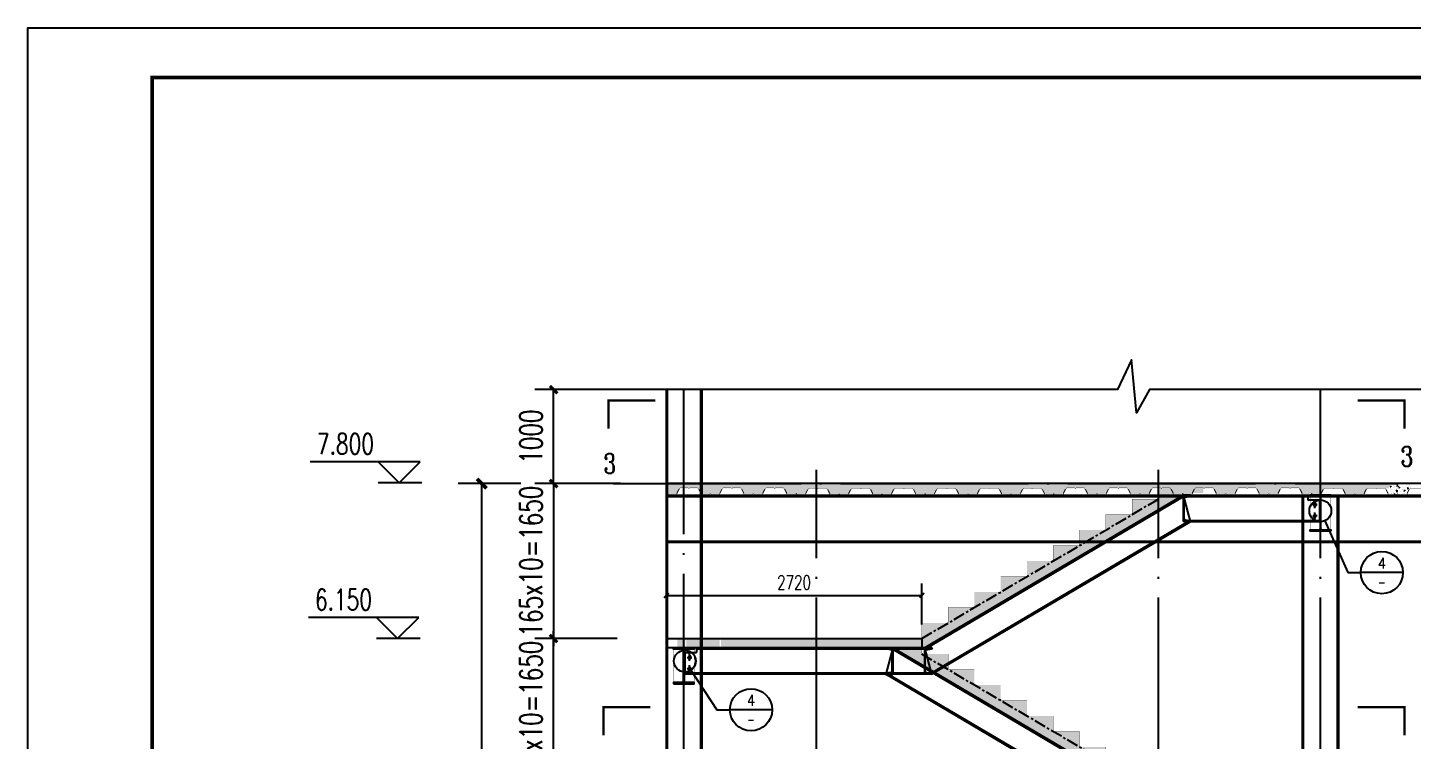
# Model space of a CAD drawing. Extents: x -89996 to 1006241, y -2176 to 440573.
# Drawn here: x 742806 to 757552, y 165007 to 172594 of the extents above; entities that cross this region are included whole.
import ezdxf
from ezdxf.enums import TextEntityAlignment as Align

# ---------------------------------------------------------------- set-up
doc = ezdxf.new("R2010")
doc.units = 0
doc.header["$LTSCALE"] = 1000
doc.header["$MEASUREMENT"] = 0
doc.linetypes.add('0$0$CENTERX2', pattern=[4, 2.5, -0.5, 0.5, -0.5])
doc.linetypes.add('DOTE', pattern=[2.42, 2, -0.2, 0.02, -0.2])
for name, color, linetype in [('AXIS', 3, 'Continuous'), ('BORDER', 7, 'Continuous'), ('DIM_SYMB', 3, 'Continuous'), ('DOTE', 1, 'DOTE'), ('GL', 150, 'Continuous'), ('GZ', 50, 'Continuous'), ('LT', 27, 'Continuous'), ('PUB_DIM', 3, 'Continuous'), ('PUB_HATCH', 8, 'Continuous'), ('PUB_TEXT', 7, 'Continuous'), ('PUB_TITLE', 4, 'Continuous'), ('PZ', 202, 'Continuous'), ('S', 2, 'Continuous'), ('STGJ_BOLT_THIN', 9, 'Continuous'), ('型钢', 6, 'Continuous')]:
    doc.layers.add(name, color=color, linetype=linetype)
doc.styles.add('_TCH_DIM', font='SIMPLEX', dxfattribs={"bigfont": 'GBCBIG'})
doc.styles.add('_TCH_DIM_T3', font='SIMPLEX', dxfattribs={"width": 0.705882, "bigfont": 'GBCBIG'})
doc.styles.add('_TCH_LABEL', font='COMPLEX', dxfattribs={"bigfont": 'GBCBIG'})
doc.styles.add('DIM_FONT', font='SIMPLEX', dxfattribs={"width": 0.7, "bigfont": 'GBCBIG'})
doc.dimstyles.new('_TCH_ARCH&&100', dxfattribs={"dimtxt": 297.5, "dimasz": 100, "dimexe": 250, "dimexo": 300, "dimgap": 126.25, "dimtad": 1, "dimdec": 0, "dimzin": 0, "dimdsep": 46, "dimtxsty": '_TCH_DIM_T3', "dimblk": 'ARCHTICK', "dimcen": 0.09, "dimclrt": 7, "dimazin": 2, "dimtfac": 1, "dimtdec": 0, "dimtix": 1, "dimtmove": 2, "dimatfit": 3, "dimfxl": 0, "dimtolj": 1, "dimtzin": 0, "dimarcsym": 0})
doc.dimstyles.new('_TCH_ARCH&&50', dxfattribs={"dimtxt": 148.75, "dimasz": 50, "dimexe": 125, "dimexo": 150, "dimgap": 63.125, "dimtad": 1, "dimdec": 0, "dimzin": 0, "dimdsep": 46, "dimtxsty": '_TCH_DIM_T3', "dimblk": 'ARCHTICK', "dimcen": 0.09, "dimclrd": 3, "dimclre": 3, "dimclrt": 7, "dimazin": 2, "dimtfac": 1, "dimtdec": 0, "dimtix": 1, "dimtmove": 2, "dimatfit": 3, "dimfxl": 0, "dimtolj": 1, "dimtzin": 0, "dimarcsym": 0})
doc.dimstyles.new('DIMN80', dxfattribs={"dimscale": 0.8, "dimtxt": 300, "dimasz": 100, "dimexe": 250, "dimexo": 300, "dimgap": 150, "dimtad": 1, "dimdec": 0, "dimzin": 0, "dimdsep": 46, "dimtxsty": 'DIM_FONT', "dimblk": 'ARCHTICK', "dimcen": 0.09, "dimazin": 2, "dimtfac": 1, "dimtdec": 0, "dimtix": 1, "dimtmove": 2, "dimatfit": 3, "dimldrblk": 'ARCHTICK', "dimfxl": 0, "dimtolj": 1, "dimtzin": 0, "dimarcsym": 0})

# ---------------------------------------------------------------- blocks, each defined once
blk = doc.blocks.new('_ArchTick')
at = {"color": 0, "linetype": 'ByBlock', "const_width": 0.4}
blk.add_lwpolyline([(-0.5, -0.5), (0.5, 0.5)], dxfattribs=at)
blk = doc.blocks.new('*D2543')
at = {"layer": 'AXIS', "color": 0, "linetype": 'ByBlock', "lineweight": -2, "transparency": 16777216}
for p, q in [((748058, 167740), (747392, 167740)), ((747642, 159940), (747642, 167740)), ((748058, 159940), (747392, 159940))]:
    blk.add_line(p, q, dxfattribs=at)
at = {"layer": 'Defpoints', "color": 0, "linetype": 'ByBlock', "transparency": 16777216}
for p in [(747642, 167740), (748358, 167740), (748358, 159940)]:
    blk.add_point(p, dxfattribs=at)
at = {"layer": 'AXIS', "color": 0, "linetype": 'ByBlock', "lineweight": -2, "transparency": 16777216, "xscale": 100, "yscale": 100, "zscale": 100}
for p, rotation in [((747642, 167740), 90), ((747642, 159940), 270)]:
    blk.add_blockref('_ArchTick', p, dxfattribs=dict(at, rotation=rotation))
at = {"layer": 'AXIS', "color": 7, "linetype": 'ByBlock', "transparency": 16777216, "insert": (747367, 163840), "char_height": 297.5, "attachment_point": 5, "rotation": 90, "style": '_TCH_DIM_T3'}
blk.add_mtext('\\A1;7800', dxfattribs=at)
blk = doc.blocks.new('A$C0E672D9D')
at = {"layer": 'S', "const_width": 37.5}
blk.add_lwpolyline([(13831, 244), (13831, 64, -0.4142136), (13786, 19), (12914, 19, -0.284079), (12873, 44), (12516, 759, 0.284079), (12475, 784), (11646, 784, 0.1499643), (11621, 776), (11551, 728), (11481, 776, 0.1499643), (11455, 784), (10626, 784, 0.284079), (10586, 759), (10228, 44, -0.284079), (10188, 19), (9416, 19, -0.3231651), (9373, 50), (9354, 107, 0.3231651), (9269, 169), (9258, 169, 0.3231651), (9173, 107), (9154, 50, -0.3231651), (9111, 19), (8339, 19, -0.284079), (8298, 44), (7941, 759, 0.284079), (7900, 784), (7071, 784, 0.1499643), (7046, 776), (6976, 728), (6906, 776, 0.1499643), (6880, 784), (6051, 784, 0.284079), (6011, 759), (5653, 44, -0.284079), (5613, 19), (4841, 19, -0.3231651), (4798, 50), (4779, 107, 0.3231651), (4694, 169), (4683, 169, 0.3231651), (4598, 107), (4579, 50, -0.3231651), (4536, 19), (3764, 19, -0.284079), (3723, 44), (3366, 759, 0.284079), (3325, 784), (2496, 784, 0.1499643), (2471, 776), (2401, 728), (2331, 776, 0.1499643), (2305, 784), (1476, 784, 0.284079), (1436, 759), (1078, 44, -0.284079), (1038, 19), (265, 19, -0.284079), (224, 44), (146, 200, 0.620038), (66, 200), (17, 101)], format="xyb", dxfattribs=at)
at = {"layer": 'S', "const_width": 67.5}
for points in [[(1323, 652), (1094, 195)], [(3479, 652), (3707, 195)], [(5898, 652), (5669, 195)], [(8054, 652), (8282, 195)], [(10473, 652), (10244, 195)], [(12629, 652), (12857, 195)]]:
    blk.add_lwpolyline(points, dxfattribs=at)
blk = doc.blocks.new('*D2546')
at = {"layer": 'AXIS', "color": 0, "linetype": 'ByBlock', "lineweight": -2, "transparency": 16777216}
for p, q in [((749084, 166090), (748207, 166090)), ((748407, 166090), (748407, 166170)), ((748407, 164440), (748407, 166090)), ((749380, 164440), (748207, 164440)), ((748407, 164440), (748407, 164360))]:
    blk.add_line(p, q, dxfattribs=at)
at = {"layer": 'Defpoints', "color": 0, "linetype": 'ByBlock', "transparency": 16777216}
for p in [(748407, 166090), (749324, 166090), (749620, 164440, -2)]:
    blk.add_point(p, dxfattribs=at)
at = {"layer": 'AXIS', "color": 0, "linetype": 'ByBlock', "lineweight": -2, "transparency": 16777216, "xscale": 80, "yscale": 80, "zscale": 80}
for p, rotation in [((748407, 166090), 270), ((748407, 164440), 90)]:
    blk.add_blockref('_ArchTick', p, dxfattribs=dict(at, rotation=rotation))
at = {"layer": 'AXIS', "color": 0, "linetype": 'ByBlock', "transparency": 16777216, "insert": (748167, 165265), "char_height": 240, "attachment_point": 5, "rotation": 90, "style": 'DIM_FONT'}
blk.add_mtext('\\A1;165x10=1650', dxfattribs=at)
blk = doc.blocks.new('*D2547')
at = {"layer": 'AXIS', "color": 0, "linetype": 'ByBlock', "lineweight": -2, "transparency": 16777216}
for p, q in [((748407, 167740), (748407, 167820)), ((749100, 167740), (748207, 167740)), ((748407, 167740), (748407, 166090)), ((749084, 166090), (748207, 166090)), ((748407, 166090), (748407, 166010))]:
    blk.add_line(p, q, dxfattribs=at)
at = {"layer": 'Defpoints', "color": 0, "linetype": 'ByBlock', "transparency": 16777216}
for p in [(749340, 167740), (748407, 166090), (749324, 166090)]:
    blk.add_point(p, dxfattribs=at)
at = {"layer": 'AXIS', "color": 0, "linetype": 'ByBlock', "lineweight": -2, "transparency": 16777216, "xscale": 80, "yscale": 80, "zscale": 80}
for p, rotation in [((748407, 167740), 270), ((748407, 166090), 90)]:
    blk.add_blockref('_ArchTick', p, dxfattribs=dict(at, rotation=rotation))
at = {"layer": 'AXIS', "color": 0, "linetype": 'ByBlock', "transparency": 16777216, "insert": (748167, 166915), "char_height": 240, "attachment_point": 5, "rotation": 90, "style": 'DIM_FONT'}
blk.add_mtext('\\A1;165x10=1650', dxfattribs=at)
blk = doc.blocks.new('A$C1A291124')
at = {"layer": '型钢'}
for p, q in [((-82, -4), (-82, 0)), ((-82, 0), (0, 0)), ((0, 0), (0, -280)), ((-21, -19), (-77, -10)), ((-10, -249), (-10, -31)), ((-82, -276), (-82, -280)), ((-82, -280), (0, -280)), ((-21, -261), (-77, -270))]:
    blk.add_line(p, q, dxfattribs=at)
for centre, radius, start, end in [((-76, -4), 6.25, 180, 261), ((-22, -31), 12.5, 0, 81), ((-76, -276), 6.25, 99, 180), ((-22, -249), 12.5, 279, 0)]:
    blk.add_arc(centre, radius, start, end, dxfattribs=at)
blk = doc.blocks.new('*D2541')
at = {"layer": 'AXIS', "color": 0, "linetype": 'ByBlock', "lineweight": -2, "transparency": 16777216}
for p, q in [((749118, 168740), (748207, 168740)), ((748407, 167740), (748407, 168740)), ((749118, 167740), (748207, 167740))]:
    blk.add_line(p, q, dxfattribs=at)
at = {"layer": 'Defpoints', "color": 0, "linetype": 'ByBlock', "transparency": 16777216}
for p in [(748407, 168740), (749358, 168740), (749358, 167740)]:
    blk.add_point(p, dxfattribs=at)
at = {"layer": 'AXIS', "color": 0, "linetype": 'ByBlock', "lineweight": -2, "transparency": 16777216, "xscale": 80, "yscale": 80, "zscale": 80}
for p, rotation in [((748407, 168740), 90), ((748407, 167740), 270)]:
    blk.add_blockref('_ArchTick', p, dxfattribs=dict(at, rotation=rotation))
at = {"layer": 'AXIS', "color": 0, "linetype": 'ByBlock', "transparency": 16777216, "insert": (748167, 168240), "char_height": 240, "attachment_point": 5, "rotation": 90, "style": 'DIM_FONT'}
blk.add_mtext('\\A1;1000', dxfattribs=at)
blk = doc.blocks.new('*D2587')
at = {"layer": 'AXIS', "color": 3, "linetype": 'ByBlock', "lineweight": -2, "transparency": 16777216}
for p, q in [((749608, 166240), (749608, 166675)), ((752328, 166240), (752328, 166675)), ((749608, 166550), (752328, 166550))]:
    blk.add_line(p, q, dxfattribs=at)
at = {"layer": 'Defpoints', "color": 0, "linetype": 'ByBlock', "transparency": 16777216}
for p in [(752328, 166550), (749608, 166090), (752328, 166090)]:
    blk.add_point(p, dxfattribs=at)
at = {"layer": 'AXIS', "color": 3, "linetype": 'ByBlock', "lineweight": -2, "transparency": 16777216, "xscale": 50, "yscale": 50, "zscale": 50, "rotation": 180}
blk.add_blockref('_ArchTick', (749608, 166550), dxfattribs=at)
at = {"layer": 'AXIS', "color": 3, "linetype": 'ByBlock', "lineweight": -2, "transparency": 16777216, "xscale": 50, "yscale": 50, "zscale": 50}
blk.add_blockref('_ArchTick', (752328, 166550), dxfattribs=at)
at = {"layer": 'AXIS', "color": 7, "linetype": 'ByBlock', "transparency": 16777216, "insert": (750968, 166687), "char_height": 148.8, "attachment_point": 5, "style": '_TCH_DIM_T3'}
blk.add_mtext('\\A1;2720', dxfattribs=at)

msp = doc.modelspace()

# ---------------------------------------------------------------- hatches: boundary and pattern name
h = msp.add_hatch()
h.set_pattern_fill('AR-CONC', color=9, scale=50)
h.set_pattern_definition([(50, (-108001.064, -151026.09), (91.0923345, -7.969543), [9.525, -104.775]), (355, (-108001.06, -151026.09), (-17.621413, 95.528321), [7.62, -83.82]), (100.451, (-107993.47, -151026.76), (73.471251, 87.558344), [8.095, -89.045]), (46.1842, (-108001.06, -151000.69), (135.53952, -21.021164), [14.2875, -157.1625]), (96.6356, (-107989.77, -151002.44), (118.702117, 123.712778), [12.1425, -133.5675]), (351.184, (-108001.06, -151000.7), (118.702303, 123.712559), [11.43, -125.73]), (21, (-107988.364, -151007.04), (75.80744, -51.132759), [9.525, -104.775]), (326, (-107988.36, -151007.04), (30.901014, 92.093983), [7.62, -83.82]), (71.4514, (-107982.05, -151011.3), (106.708245, 40.961429), [8.095, -89.045]), (37.5, (-108001.064, -151026.093), (1.5443016, 42.2775194), [0, -82.804, 0, -85.09, 0, -84.1375]), (7.5, (-108001.064, -151026.093), (33.4098313, 50.0902874), [0, -48.514, 0, -80.899, 0, -32.0675]), (327.5, (-108029.385, -151026.093), (67.7952976, -2.864372), [0, -31.75, 0, -99.06, 0, -131.445]), (317.5, (-108042.085, -151026.093), (74.0645907, 12.7132455), [0, -41.275, 0, -65.786, 0, -93.345])])
edge = h.paths.add_edge_path()
edge.add_arc((756940.06, 167620.28), 9, 354.182429, 450)
edge.add_line((756940.06, 167629.28), (756939.01, 167629.28))
edge.add_arc((756939.01, 167620.28), 9, 90, 161.63608)
edge.add_line((756930.47, 167623.12), (756928.56, 167617.37))
edge.add_arc((756924.29, 167618.78), 4.5, 269.999996, 341.63608, ccw=False)
edge.add_line((756924.29, 167614.28), (756847.07, 167614.28))
edge.add_arc((756847.07, 167618.78), 4.5, 206.565051, 270.021678, ccw=False)
edge.add_line((756843.04, 167616.77), (756807.28, 167688.3))
edge.add_arc((756803.25, 167686.28), 4.5, 26.565051, 90)
edge.add_line((756803.25, 167690.78), (756718.95, 167690.78))
edge.add_line((756718.95, 167690.78), (756710.79, 167685.25))
edge.add_line((756710.79, 167685.25), (756702.63, 167690.78))
edge.add_line((756702.63, 167690.78), (756618.32, 167690.78))
edge.add_arc((756618.32, 167686.28), 4.5, 90, 153.434949)
edge.add_line((756614.29, 167688.3), (756578.53, 167616.77))
edge.add_arc((756574.5, 167618.78), 4.5, 269.999996, 333.434949, ccw=False)
edge.add_line((756574.5, 167614.28), (756389.59, 167614.28))
edge.add_arc((756389.59, 167618.78), 4.5, 206.565051, 270.022784, ccw=False)
edge.add_line((756385.56, 167616.77), (756349.8, 167688.3))
edge.add_arc((756345.77, 167686.28), 4.5, 26.565051, 90)
edge.add_line((756345.77, 167690.78), (756261.47, 167690.78))
edge.add_line((756261.47, 167690.78), (756253.3, 167685.25))
edge.add_line((756253.3, 167685.25), (756245.14, 167690.78))
edge.add_line((756245.14, 167690.78), (756160.84, 167690.78))
edge.add_arc((756160.84, 167686.28), 4.5, 90, 153.434949)
edge.add_line((756156.81, 167688.3), (756121.05, 167616.77))
edge.add_arc((756117.02, 167618.78), 4.5, 269.999996, 333.434949, ccw=False)
edge.add_line((756117.02, 167614.28), (756039.8, 167614.28))
edge.add_arc((756038.46, 167618.58), 4.5, 169.861112, 287.335653, ccw=False)
edge.add_arc((756025.08, 167620.28), 9, 354.182429, 450)
edge.add_line((756025.08, 167629.28), (756024.03, 167629.28))
edge.add_arc((756024.03, 167620.28), 9, 90, 161.63608)
edge.add_line((756015.49, 167623.12), (756013.58, 167617.37))
edge.add_arc((756009.31, 167618.78), 4.5, 269.999996, 341.63608, ccw=False)
edge.add_line((756009.31, 167614.28), (755932.09, 167614.28))
edge.add_arc((755932.09, 167618.78), 4.5, 206.565051, 270.024835, ccw=False)
edge.add_line((755928.06, 167616.77), (755892.3, 167688.3))
edge.add_arc((755888.27, 167686.28), 4.5, 26.565051, 90)
edge.add_line((755888.27, 167690.78), (755803.97, 167690.78))
edge.add_line((755803.97, 167690.78), (755795.8, 167685.25))
edge.add_line((755795.8, 167685.25), (755787.64, 167690.78))
edge.add_line((755787.64, 167690.78), (755703.34, 167690.78))
edge.add_arc((755703.34, 167686.28), 4.5, 90, 153.434949)
edge.add_line((755699.31, 167688.3), (755663.55, 167616.77))
edge.add_arc((755659.52, 167618.78), 4.5, 269.999996, 333.434949, ccw=False)
edge.add_line((755659.52, 167614.28), (755582.3, 167614.28))
edge.add_arc((755580.96, 167618.58), 4.5, 169.860481, 287.337738, ccw=False)
edge.add_arc((755567.58, 167620.28), 9, 354.182429, 450)
edge.add_line((755567.58, 167629.28), (755566.53, 167629.28))
edge.add_arc((755566.53, 167620.28), 9, 90, 161.63608)
edge.add_line((755557.99, 167623.12), (755556.08, 167617.37))
edge.add_arc((755551.81, 167618.78), 4.5, 269.999996, 341.63608, ccw=False)
edge.add_line((755551.81, 167614.28), (755474.59, 167614.28))
edge.add_arc((755474.59, 167618.78), 4.5, 206.565051, 270.026783, ccw=False)
edge.add_line((755470.56, 167616.77), (755434.8, 167688.3))
edge.add_arc((755430.77, 167686.28), 4.5, 26.565051, 90)
edge.add_line((755430.77, 167690.78), (755346.47, 167690.78))
edge.add_line((755346.47, 167690.78), (755338.3, 167685.25))
edge.add_line((755338.3, 167685.25), (755330.14, 167690.78))
edge.add_line((755330.14, 167690.78), (755245.84, 167690.78))
edge.add_arc((755245.84, 167686.28), 4.5, 90, 153.434949)
edge.add_line((755241.81, 167688.3), (755206.05, 167616.77))
edge.add_arc((755202.02, 167618.78), 4.5, 269.999996, 333.434949, ccw=False)
edge.add_line((755202.02, 167614.28), (755017.11, 167614.28))
edge.add_arc((755017.1, 167618.78), 4.5, 206.565051, 270.028491, ccw=False)
edge.add_line((755013.08, 167616.77), (754977.32, 167688.3))
edge.add_arc((754973.29, 167686.28), 4.5, 26.565051, 90)
edge.add_line((754973.29, 167690.78), (754888.98, 167690.78))
edge.add_line((754888.98, 167690.78), (754880.82, 167685.25))
edge.add_line((754880.82, 167685.25), (754872.66, 167690.78))
edge.add_line((754872.66, 167690.78), (754788.35, 167690.78))
edge.add_arc((754788.35, 167686.28), 4.5, 90, 153.434949)
edge.add_line((754784.33, 167688.3), (754748.57, 167616.77))
edge.add_arc((754744.54, 167618.78), 4.5, 269.999996, 333.434949, ccw=False)
edge.add_line((754744.54, 167614.28), (754667.32, 167614.28))
edge.add_arc((754665.98, 167618.58), 4.5, 169.858876, 287.343048, ccw=False)
edge.add_arc((754652.6, 167620.28), 9, 354.182429, 450)
edge.add_line((754652.6, 167629.28), (754651.55, 167629.28))
edge.add_arc((754651.55, 167620.28), 9, 90, 161.63608)
edge.add_line((754643.01, 167623.12), (754641.1, 167617.37))
edge.add_arc((754636.83, 167618.78), 4.5, 269.999996, 341.63608, ccw=False)
edge.add_line((754636.83, 167614.28), (754559.61, 167614.28))
edge.add_arc((754559.6, 167618.78), 4.5, 206.565051, 270.031763, ccw=False)
edge.add_line((754555.58, 167616.77), (754519.82, 167688.3))
edge.add_arc((754515.79, 167686.28), 4.5, 26.565051, 90)
edge.add_line((754515.79, 167690.78), (754431.48, 167690.78))
edge.add_line((754431.48, 167690.78), (754423.32, 167685.25))
edge.add_line((754423.32, 167685.25), (754415.16, 167690.78))
edge.add_line((754415.16, 167690.78), (754330.85, 167690.78))
edge.add_arc((754330.85, 167686.28), 4.5, 90, 153.434949)
edge.add_line((754326.83, 167688.3), (754291.07, 167616.77))
edge.add_arc((754287.04, 167618.78), 4.5, 269.999996, 333.434949, ccw=False)
edge.add_line((754287.04, 167614.28), (754209.82, 167614.28))
edge.add_arc((754208.48, 167618.58), 4.5, 169.857832, 287.3465, ccw=False)
edge.add_arc((754195.1, 167620.28), 9, 354.182429, 450)
edge.add_line((754195.1, 167629.28), (754194.05, 167629.28))
edge.add_arc((754194.05, 167620.28), 9, 90, 161.63608)
edge.add_line((754185.51, 167623.12), (754183.6, 167617.37))
edge.add_arc((754179.33, 167618.78), 4.5, 269.999996, 341.63608, ccw=False)
edge.add_line((754179.33, 167614.28), (754102.11, 167614.28))
edge.add_arc((754102.1, 167618.78), 4.5, 206.565051, 270.03502, ccw=False)
edge.add_line((754098.08, 167616.77), (754062.32, 167688.3))
edge.add_arc((754058.29, 167686.28), 4.5, 26.565051, 90)
edge.add_line((754058.29, 167690.78), (753973.98, 167690.78))
edge.add_line((753973.98, 167690.78), (753965.82, 167685.25))
edge.add_line((753965.82, 167685.25), (753957.66, 167690.78))
edge.add_line((753957.66, 167690.78), (753873.35, 167690.78))
edge.add_arc((753873.35, 167686.28), 4.5, 90, 153.434949)
edge.add_line((753869.33, 167688.3), (753833.57, 167616.77))
edge.add_arc((753829.54, 167618.78), 4.5, 269.999996, 333.434949, ccw=False)
edge.add_line((753829.54, 167614.28), (753644.63, 167614.28))
edge.add_arc((753644.62, 167618.78), 4.5, 206.565051, 270.037998, ccw=False)
edge.add_line((753640.6, 167616.77), (753604.84, 167688.3))
edge.add_arc((753600.81, 167686.28), 4.5, 26.565051, 90)
edge.add_line((753600.81, 167690.78), (753516.5, 167690.78))
edge.add_line((753516.5, 167690.78), (753508.34, 167685.25))
edge.add_line((753508.34, 167685.25), (753500.18, 167690.78))
edge.add_line((753500.18, 167690.78), (753415.87, 167690.78))
edge.add_arc((753415.87, 167686.28), 4.5, 90, 153.434949)
edge.add_line((753411.85, 167688.3), (753376.09, 167616.77))
edge.add_arc((753372.06, 167618.78), 4.5, 269.999996, 333.434949, ccw=False)
edge.add_line((753372.06, 167614.28), (753294.84, 167614.28))
edge.add_arc((753293.5, 167618.58), 4.5, 169.854961, 287.355998, ccw=False)
edge.add_arc((753280.12, 167620.28), 9, 354.182429, 450)
edge.add_line((753280.12, 167629.28), (753279.07, 167629.28))
edge.add_arc((753279.07, 167620.28), 9, 90, 161.63608)
edge.add_line((753270.52, 167623.12), (753268.61, 167617.37))
edge.add_arc((753264.34, 167618.78), 4.5, 269.999996, 341.63608, ccw=False)
edge.add_line((753264.34, 167614.28), (753187.13, 167614.28))
edge.add_arc((753187.12, 167618.78), 4.5, 206.565051, 270.044052, ccw=False)
edge.add_line((753183.1, 167616.77), (753147.34, 167688.3))
edge.add_arc((753143.31, 167686.28), 4.5, 26.565051, 90)
edge.add_line((753143.31, 167690.78), (753059, 167690.78))
edge.add_line((753059, 167690.78), (753050.84, 167685.25))
edge.add_line((753050.84, 167685.25), (753042.68, 167690.78))
edge.add_line((753042.68, 167690.78), (752958.37, 167690.78))
edge.add_arc((752958.37, 167686.28), 4.5, 90, 153.434949)
edge.add_line((752954.35, 167688.3), (752918.59, 167616.77))
edge.add_arc((752914.56, 167618.78), 4.5, 269.999996, 333.434949, ccw=False)
edge.add_line((752914.56, 167614.28), (752837.34, 167614.28))
edge.add_arc((752836, 167618.58), 4.5, 169.852908, 287.362785, ccw=False)
edge.add_arc((752822.62, 167620.28), 9, 354.182429, 450)
edge.add_line((752822.62, 167629.28), (752821.57, 167629.28))
edge.add_arc((752821.57, 167620.28), 9, 90, 161.63608)
edge.add_line((752813.02, 167623.12), (752811.11, 167617.37))
edge.add_arc((752806.84, 167618.78), 4.5, 269.999996, 341.63608, ccw=False)
edge.add_line((752806.84, 167614.28), (752729.63, 167614.28))
edge.add_arc((752729.62, 167618.78), 4.5, 206.565051, 270.050574, ccw=False)
edge.add_line((752725.6, 167616.77), (752689.84, 167688.3))
edge.add_arc((752685.81, 167686.28), 4.5, 26.565051, 90)
edge.add_line((752685.81, 167690.78), (752601.5, 167690.78))
edge.add_line((752601.5, 167690.78), (752593.34, 167685.25))
edge.add_line((752593.34, 167685.25), (752585.18, 167690.78))
edge.add_line((752585.18, 167690.78), (752500.87, 167690.78))
edge.add_arc((752500.87, 167686.28), 4.5, 90, 153.434949)
edge.add_line((752496.85, 167688.3), (752461.09, 167616.77))
edge.add_arc((752457.06, 167618.78), 4.5, 269.999996, 333.434949, ccw=False)
edge.add_line((752457.06, 167614.28), (752353.13, 167614.18))
edge.add_line((752353.13, 167614.18), (752353.49, 167614.9))
edge.add_arc((752349.47, 167616.91), 4.5, 269.999996, 333.434949, ccw=False)
edge.add_line((752349.47, 167612.41), (752272.14, 167612.41))
edge.add_arc((752272.14, 167616.91), 4.5, 206.565051, 270.018553, ccw=False)
edge.add_line((752268.12, 167614.9), (752232.35, 167686.42))
edge.add_arc((752228.33, 167684.41), 4.5, 26.565051, 90)
edge.add_line((752228.33, 167688.91), (752144.02, 167688.91))
edge.add_line((752144.02, 167688.91), (752135.86, 167683.38))
edge.add_line((752135.86, 167683.38), (752127.7, 167688.91))
edge.add_line((752127.7, 167688.91), (752043.39, 167688.91))
edge.add_arc((752043.39, 167684.41), 4.5, 90, 153.434949)
edge.add_line((752039.37, 167686.42), (752003.6, 167614.9))
edge.add_arc((751999.58, 167616.91), 4.5, 269.999996, 333.434949, ccw=False)
edge.add_line((751999.58, 167612.41), (751922.36, 167612.41))
edge.add_arc((751921.02, 167616.7), 4.5, 169.862125, 287.332301, ccw=False)
edge.add_arc((751907.64, 167618.41), 9, 354.182429, 450)
edge.add_line((751907.64, 167627.41), (751906.58, 167627.41))
edge.add_arc((751906.58, 167618.41), 9, 90, 161.63608)
edge.add_line((751898.04, 167621.24), (751896.13, 167615.49))
edge.add_arc((751891.86, 167616.91), 4.5, 269.999996, 341.63608, ccw=False)
edge.add_line((751891.86, 167612.41), (751814.64, 167612.41))
edge.add_arc((751814.64, 167616.91), 4.5, 206.565051, 270.022456, ccw=False)
edge.add_line((751810.62, 167614.9), (751774.85, 167686.42))
edge.add_arc((751770.83, 167684.41), 4.5, 26.565051, 90)
edge.add_line((751770.83, 167688.91), (751686.52, 167688.91))
edge.add_line((751686.52, 167688.91), (751678.36, 167683.38))
edge.add_line((751678.36, 167683.38), (751670.2, 167688.91))
edge.add_line((751670.2, 167688.91), (751585.89, 167688.91))
edge.add_arc((751585.89, 167684.41), 4.5, 90, 153.434949)
edge.add_line((751581.87, 167686.42), (751546.1, 167614.9))
edge.add_arc((751542.08, 167616.91), 4.5, 269.999996, 333.434949, ccw=False)
edge.add_line((751542.08, 167612.41), (751464.86, 167612.41))
edge.add_arc((751463.52, 167616.7), 4.5, 169.860326, 287.338251, ccw=False)
edge.add_arc((751450.14, 167618.41), 9, 354.182429, 450)
edge.add_line((751450.14, 167627.41), (751449.08, 167627.41))
edge.add_arc((751449.08, 167618.41), 9, 90, 161.63608)
edge.add_line((751440.54, 167621.24), (751438.63, 167615.49))
edge.add_arc((751434.36, 167616.91), 4.5, 269.999996, 341.63608, ccw=False)
edge.add_line((751434.36, 167612.41), (751357.14, 167612.41))
edge.add_arc((751357.14, 167616.91), 4.5, 206.565051, 270.028437, ccw=False)
edge.add_line((751353.12, 167614.9), (751317.35, 167686.42))
edge.add_arc((751313.33, 167684.41), 4.5, 26.565051, 90)
edge.add_line((751313.33, 167688.91), (751229.02, 167688.91))
edge.add_line((751229.02, 167688.91), (751220.86, 167683.38))
edge.add_line((751220.86, 167683.38), (751212.7, 167688.91))
edge.add_line((751212.7, 167688.91), (751128.39, 167688.91))
edge.add_arc((751128.39, 167684.41), 4.5, 90, 153.434949)
edge.add_line((751124.37, 167686.42), (751088.6, 167614.9))
edge.add_arc((751084.58, 167616.91), 4.5, 269.999996, 333.434949, ccw=False)
edge.add_line((751084.58, 167612.41), (750997.36, 167612.41))
edge.add_arc((750997.36, 167616.91), 4.5, 180, 270.035709, ccw=False)
edge.add_line((750992.86, 167616.91), (750992.86, 167634.91))
edge.add_arc((750992.85, 167630.41), 4.5, 89.833976, 153.434949)
edge.add_line((750988.82, 167632.42), (750981, 167616.77))
edge.add_arc((750976.97, 167618.78), 4.5, 269.999996, 333.434949, ccw=False)
edge.add_line((750976.97, 167614.28), (750899.66, 167614.28))
edge.add_arc((750899.65, 167618.78), 4.5, 206.565051, 270.123947, ccw=False)
edge.add_line((750895.62, 167616.77), (750859.86, 167688.29))
edge.add_arc((750855.83, 167686.28), 4.5, 26.565051, 90)
edge.add_line((750855.83, 167690.78), (750771.53, 167690.78))
edge.add_line((750771.53, 167690.78), (750763.37, 167685.25))
edge.add_line((750763.37, 167685.25), (750755.2, 167690.78))
edge.add_line((750755.2, 167690.78), (750670.9, 167690.78))
edge.add_arc((750670.9, 167686.28), 4.5, 90, 153.434949)
edge.add_line((750666.87, 167688.29), (750631.11, 167616.77))
edge.add_arc((750627.08, 167618.78), 4.5, 269.999996, 333.434949, ccw=False)
edge.add_line((750627.08, 167614.28), (750549.88, 167614.28))
edge.add_arc((750548.52, 167618.57), 4.5, 169.811682, 287.499036, ccw=False)
edge.add_arc((750535.14, 167620.28), 9, 354.182429, 450)
edge.add_line((750535.14, 167629.28), (750534.09, 167629.28))
edge.add_arc((750534.09, 167620.28), 9, 90, 161.63608)
edge.add_line((750525.55, 167623.12), (750523.64, 167617.36))
edge.add_arc((750519.37, 167618.78), 4.5, 269.999996, 341.63608, ccw=False)
edge.add_line((750519.37, 167614.28), (750442.16, 167614.28))
edge.add_arc((750442.15, 167618.78), 4.5, 206.565051, 270.194617, ccw=False)
edge.add_line((750438.12, 167616.77), (750402.36, 167688.29))
edge.add_arc((750398.33, 167686.28), 4.5, 26.565051, 90)
edge.add_line((750398.33, 167690.78), (750314.03, 167690.78))
edge.add_line((750314.03, 167690.78), (750305.87, 167685.25))
edge.add_line((750305.87, 167685.25), (750297.7, 167690.78))
edge.add_line((750297.7, 167690.78), (750213.4, 167690.78))
edge.add_arc((750213.4, 167686.28), 4.5, 90, 153.434949)
edge.add_line((750209.37, 167688.29), (750173.61, 167616.77))
edge.add_arc((750169.58, 167618.78), 4.5, 269.999996, 333.434949, ccw=False)
edge.add_line((750169.58, 167614.28), (750092.39, 167614.28))
edge.add_arc((750091.02, 167618.57), 4.5, 169.753272, 287.691781, ccw=False)
edge.add_arc((750077.64, 167620.28), 9, 354.182429, 450)
edge.add_line((750077.64, 167629.28), (750076.59, 167629.28))
edge.add_arc((750076.59, 167620.28), 9, 90, 161.63608)
edge.add_line((750068.05, 167623.12), (750066.14, 167617.36))
edge.add_arc((750061.87, 167618.78), 4.5, 269.999996, 341.63608, ccw=False)
edge.add_line((750061.87, 167614.28), (749984.68, 167614.28))
edge.add_arc((749984.65, 167618.78), 4.5, 206.565051, 270.45263, ccw=False)
edge.add_line((749980.62, 167616.77), (749944.86, 167688.29))
edge.add_arc((749940.83, 167686.28), 4.5, 26.565051, 90)
edge.add_line((749940.83, 167690.78), (749856.53, 167690.78))
edge.add_line((749856.53, 167690.78), (749848.37, 167685.25))
edge.add_line((749848.37, 167685.25), (749840.2, 167690.78))
edge.add_line((749840.2, 167690.78), (749755.9, 167690.78))
edge.add_arc((750752.63, 167096.74), 1160.33, 149.205532, 153.473634)
edge.add_line((749714.45, 167614.95), (749620.44, 167614.35))
edge.add_line((749620.44, 167614.35), (749620.44, 167740.03))
edge.add_line((749620.44, 167740.03), (757304.96, 167740.03))
edge.add_line((757304.96, 167740.03), (757304.96, 167690.78))
edge.add_line((757304.96, 167690.78), (757176.45, 167690.78))
edge.add_line((757176.45, 167690.78), (757168.29, 167685.25))
edge.add_line((757168.29, 167685.25), (757160.13, 167690.78))
edge.add_line((757160.13, 167690.78), (757075.82, 167690.78))
edge.add_arc((757075.82, 167686.28), 4.5, 90, 153.434949)
edge.add_line((757071.79, 167688.3), (757036.03, 167616.77))
edge.add_arc((757032, 167618.78), 4.5, 269.999996, 333.434949, ccw=False)
edge.add_line((757032, 167614.28), (756954.79, 167614.28))
edge.add_arc((756953.44, 167618.58), 4.5, 169.862137, 287.33226, ccw=False)
h = msp.add_hatch()
h.set_pattern_fill('AR-CONC', color=9, scale=50)
h.set_pattern_definition([(50, (-63253.035, -10778.41), (91.0923345, -7.969543), [9.525, -104.775]), (355, (-63253.035, -10778.41), (-17.621413, 95.528321), [7.62, -83.82]), (100.451, (-63245.44, -10779.08), (73.471251, 87.558344), [8.095, -89.045]), (46.1842, (-63253.04, -10753.01), (135.53952, -21.021164), [14.2875, -157.1625]), (96.6356, (-63241.74, -10754.76), (118.702117, 123.712778), [12.1425, -133.5675]), (351.184, (-63253.04, -10753.01), (118.702303, 123.71256), [11.43, -125.73]), (21, (-63240.335, -10759.36), (75.80744, -51.132759), [9.525, -104.775]), (326, (-63240.335, -10759.36), (30.901014, 92.093983), [7.62, -83.82]), (71.4514, (-63234.02, -10763.62), (106.708245, 40.961429), [8.095, -89.045]), (37.5, (-63253.035, -10778.412), (1.5443016, 42.2775194), [0, -82.804, 0, -85.09, 0, -84.1375]), (7.5, (-63253.035, -10778.412), (33.4098313, 50.0902874), [0, -48.514, 0, -80.899, 0, -32.0675]), (327.5, (-63281.356, -10778.412), (67.7952976, -2.864372), [0, -31.75, 0, -99.06, 0, -131.445]), (317.5, (-63294.056, -10778.41), (74.0645907, 12.7132455), [0, -41.275, 0, -65.786, 0, -93.345])])
h.paths.add_polyline_path([(754848.44, 167740.03), (755326.11, 167740.03), (755326.1, 167640.03), (755192.58, 167640.03), (755155.71, 167640.03), (752328.44, 165974.85), (752328.44, 166255.03), (752608.44, 166255.03), (752608.44, 166420.03), (752888.44, 166420.03), (752888.44, 166585.03), (753168.44, 166585.03), (753168.44, 166750.03), (753448.44, 166750.03), (753448.44, 166915.03), (753728.44, 166915.03), (753728.44, 167080.03), (754008.44, 167080.03), (754008.44, 167245.03), (754288.44, 167245.03), (754288.44, 167410.03), (754568.44, 167410.03), (754568.44, 167575.03), (754848.44, 167575.03)])
h = msp.add_hatch()
h.set_pattern_fill('AR-CONC', color=9, scale=50)
h.set_pattern_definition([(50, (-83134.95, -21267.72), (91.0923345, -7.969543), [9.525, -104.775]), (355, (-83134.95, -21267.72), (-17.621413, 95.528321), [7.62, -83.82]), (100.451, (-83127.356, -21268.38), (73.471251, 87.558344), [8.095, -89.045]), (46.1842, (-83134.95, -21242.32), (135.53952, -21.021164), [14.2875, -157.1625]), (96.6356, (-83123.65, -21244.07), (118.702117, 123.712778), [12.1425, -133.5675]), (351.184, (-83134.95, -21242.32), (118.702303, 123.71256), [11.43, -125.73]), (21, (-83122.25, -21248.67), (75.80744, -51.132759), [9.525, -104.775]), (326, (-83122.25, -21248.67), (30.901014, 92.093983), [7.62, -83.82]), (71.4514, (-83115.93, -21252.93), (106.708245, 40.961429), [8.095, -89.045]), (37.5, (-83134.947, -21267.718), (1.5443016, 42.2775194), [0, -82.804, 0, -85.09, 0, -84.1375]), (7.5, (-83134.947, -21267.72), (33.4098313, 50.0902874), [0, -48.514, 0, -80.899, 0, -32.0675]), (327.5, (-83163.268, -21267.718), (67.7952976, -2.864372), [0, -31.75, 0, -99.06, 0, -131.445]), (317.5, (-83175.97, -21267.72), (74.0645907, 12.7132455), [0, -41.275, 0, -65.786, 0, -93.345])])
h.paths.add_polyline_path([(749808.44, 166090.03), (749723.44, 166090.03), (749723.44, 165990.03), (749808.44, 165990.03)])
h.paths.add_polyline_path([(749995.32, 166090.03), (749820.44, 166090.03), (749820.44, 165990.03), (749995.32, 165990.03)])
h.paths.add_polyline_path([(750176.44, 166090.03), (749995.32, 166090.03), (749995.32, 165990.03), (750130.32, 165990.03), (750176.44, 165990.03)])
h.paths.add_polyline_path([(752328.44, 166090.03), (750188.44, 166090.03), (750188.44, 165990.03), (750819.88, 165990.03), (750819.88, 165990.03), (750901.88, 165990.03), (752328.44, 165990.03)])
h = msp.add_hatch()
h.set_pattern_fill('AR-CONC', color=9, scale=50)
h.set_pattern_definition([(50, (-83134.95, -12428.41), (91.0923345, -7.969543), [9.525, -104.775]), (355, (-83134.95, -12428.41), (-17.621413, 95.528321), [7.62, -83.82]), (100.451, (-83127.356, -12429.08), (73.471251, 87.558344), [8.095, -89.045]), (46.1842, (-83134.95, -12403.01), (135.53952, -21.021164), [14.2875, -157.1625]), (96.6356, (-83123.65, -12404.76), (118.702117, 123.712778), [12.1425, -133.5675]), (351.184, (-83134.95, -12403.01), (118.702303, 123.71256), [11.43, -125.73]), (21, (-83122.25, -12409.36), (75.80744, -51.132759), [9.525, -104.775]), (326, (-83122.25, -12409.36), (30.901014, 92.093983), [7.62, -83.82]), (71.4514, (-83115.93, -12413.62), (106.708245, 40.961429), [8.095, -89.045]), (37.5, (-83134.947, -12428.412), (1.5443016, 42.2775194), [0, -82.804, 0, -85.09, 0, -84.1375]), (7.5, (-83134.947, -12428.412), (33.4098313, 50.0902874), [0, -48.514, 0, -80.899, 0, -32.0675]), (327.5, (-83163.268, -12428.412), (67.7952976, -2.864372), [0, -31.75, 0, -99.06, 0, -131.445]), (317.5, (-83175.97, -12428.41), (74.0645907, 12.7132455), [0, -41.275, 0, -65.786, 0, -93.345])])
h.paths.add_polyline_path([(752328.44, 166090.03), (751850.77, 166090.03), (751850.78, 165990.03), (751984.3, 165990.03), (752021.17, 165990.03), (754848.44, 164324.85), (754848.44, 164605.03), (754568.44, 164605.03), (754568.44, 164770.03), (754288.44, 164770.03), (754288.44, 164935.03), (754008.44, 164935.03), (754008.44, 165100.03), (753728.44, 165100.03), (753728.44, 165265.03), (753448.44, 165265.03), (753448.44, 165430.03), (753168.44, 165430.03), (753168.44, 165595.03), (752888.44, 165595.03), (752888.44, 165760.03), (752608.44, 165760.03), (752608.44, 165925.03), (752328.44, 165925.03)])
at = {"layer": 'STGJ_BOLT_THIN'}
for points in [[(756515.32, 167490.95), (756527.32, 167514.95), (756515.32, 167538.95), (756503.32, 167514.95)], [(756515.32, 167370.95), (756527.32, 167394.95), (756515.32, 167418.95), (756503.32, 167394.95)], [(749855.32, 165866.03), (749843.32, 165890.03), (749855.32, 165914.03), (749867.32, 165890.03)], [(749855.32, 165746.03), (749843.32, 165770.03), (749855.32, 165794.03), (749867.32, 165770.03)]]:
    msp.add_hatch(color=256, dxfattribs=at).paths.add_polyline_path(points)

# ---------------------------------------------------------------- linework, layer by layer
at = {"color": 9, "linetype": 'Continuous'}
for p, q in [((757315.86, 167687.04, 2.93), (757315.86, 167687.04, 2.93)), ((757316.81, 167707.96, 2.93), (757324.4, 167707.3, 2.93)), ((757318.59, 167708.16, 2.93), (757324.71, 167715.46, 2.93)), ((757326.24, 167701.53, 2.93), (757324.78, 167709.49, 2.93)), ((757326.05, 167705.71, 2.93), (757326.05, 167705.71, 2.93)), ((757333.22, 167676.66, 2.93), (757333.22, 167676.66, 2.93)), ((757334.76, 167718.94, 2.93), (757334.76, 167718.94, 2.93)), ((757356.63, 167722.4, 2.93), (757356.63, 167722.4, 2.93)), ((757356.88, 167701.24, 2.93), (757356.88, 167701.24, 2.93)), ((757357.85, 167709.9, 2.93), (757357.85, 167709.9, 2.93)), ((757372.53, 167666.14, 2.93), (757372.53, 167666.14, 2.93)), ((757381.28, 167661.49, 2.93), (757391.18, 167671.8, 2.93)), ((757383.66, 167684.18, 2.93), (757383.66, 167684.18, 2.93)), ((757389.22, 167717.49, 2.93), (757395.54, 167713.23, 2.93)), ((757389.54, 167718.04, 2.93), (757398.43, 167721.45, 2.93)), ((757392.82, 167658.94, 2.93), (757391.41, 167671, 2.93)), ((757395.82, 167713.6, 2.93), (757398.39, 167721.27, 2.93)), ((757398.43, 167685.6, 2.93), (757398.43, 167685.6, 2.93)), ((757399.97, 167727.88, 2.93), (757399.97, 167727.88, 2.93)), ((757405.94, 167716.23, 2.93), (757405.94, 167716.23, 2.93)), ((757407.9, 167699.99, 2.93), (757415.5, 167699.33, 2.93)), ((757409.68, 167700.19, 2.93), (757415.8, 167707.49, 2.93)), ((757417.34, 167693.56, 2.93), (757415.87, 167701.52, 2.93)), ((757424.67, 167698.37, 2.93), (757424.67, 167698.37, 2.93)), ((757430.69, 167735.12, 2.93), (757430.69, 167735.12, 2.93)), ((757451.45, 167681.31, 2.93), (757451.45, 167681.31, 2.93)), ((757452.74, 167676.7, 2.93), (757452.74, 167676.7, 2.93)), ((757462.57, 167693.73, 2.93), (757462.57, 167693.73, 2.93)), ((757464.12, 167736.01, 2.93), (757464.12, 167736.01, 2.93)), ((757465.03, 167666.35, 2.93), (757471.35, 167662.09, 2.93)), ((757465.35, 167666.91, 2.93), (757474.24, 167670.32, 2.93)), ((757471.62, 167662.46, 2.93), (757474.2, 167670.14, 2.93)), ((757484.54, 167680.88, 2.93), (757484.54, 167680.88, 2.93)), ((757486.15, 167726.79, 2.93), (757486.15, 167726.79, 2.93)), ((757492.47, 167695.51, 2.93), (757492.47, 167695.51, 2.93)), ((757499, 167692.02, 2.93), (757506.59, 167691.36, 2.93)), ((757499.51, 167672.05, 2.93), (757499.51, 167672.05, 2.93)), ((757500.77, 167692.22, 2.93), (757506.9, 167699.52, 2.93)), ((757508.43, 167685.59, 2.93), (757506.96, 167693.55, 2.93)), ((757517.94, 167730.97, 2.93), (757517.94, 167730.97, 2.93)), ((757519.25, 167678.45, 2.93), (757519.25, 167678.45, 2.93)), ((757528.54, 167703.26, 2.93), (757528.54, 167703.26, 2.93)), ((757324.44, 167659.81, 2.93), (757324.44, 167659.81, 2.93)), ((757331.61, 167636.68, 2.93), (757331.61, 167636.68, 2.93)), ((757331.68, 167634.38, 2.93), (757331.68, 167634.38, 2.93)), ((757337.72, 167614.43, 2.93), (757342.33, 167619.93, 2.93)), ((757339.13, 167616.05, 2.93), (757339.13, 167616.05, 2.93)), ((757351.38, 167646.63, 2.93), (757351.38, 167646.63, 2.93)), ((757358.32, 167625.39, 2.93), (757364.64, 167621.13, 2.93)), ((757358.64, 167625.94, 2.93), (757367.53, 167629.36, 2.93)), ((757364.92, 167621.5, 2.93), (757367.49, 167629.18, 2.93)), ((757381.81, 167618.74, 2.93), (757381.81, 167618.74, 2.93)), ((757382.11, 167659.07, 2.93), (757393.4, 167657.31, 2.93)), ((757396.88, 167643.33, 2.93), (757396.88, 167643.33, 2.93)), ((757399.41, 167633.82, 2.93), (757399.41, 167633.82, 2.93)), ((757419.33, 167626.61, 2.93), (757419.33, 167626.61, 2.93)), ((757425.45, 167659.34, 2.93), (757425.45, 167659.34, 2.93)), ((757451.13, 167630.79, 2.93), (757451.13, 167630.79, 2.93)), ((757455.88, 167631.45, 2.93), (757455.88, 167631.45, 2.93)), ((757461.03, 167651.46, 2.93), (757461.03, 167651.46, 2.93)), ((757467.2, 167630.95, 2.93), (757467.2, 167630.95, 2.93)), ((757499.22, 167637.13, 2.93), (757499.22, 167637.13, 2.93))]:
    msp.add_line(p, q, dxfattribs=at)
msp.add_lwpolyline([(749608.44, 166090.03), (752328.44, 166090.03), (752328.44, 165990.03), (749608.44, 165990.03)], close=True)
at = {"layer": 'AXIS'}
for p, q in [((756620.6, 167343.41), (756865.07, 166792.58)), ((756865.07, 166792.58), (757003.01, 166792.58)), ((757453.01, 166792.58), (757003.01, 166792.58)), ((749869.45, 165752.7), (750147.07, 165331.36)), ((750147.07, 165331.36), (750285.01, 165331.36)), ((750735.01, 165331.36), (750285.01, 165331.36))]:
    msp.add_line(p, q, dxfattribs=at)
for centre, radius in [((756573.32, 167449.95), 116.57), ((757228.01, 166792.58), 225), ((749805.32, 165850.03), 116.57), ((750510.01, 165331.36), 225)]:
    msp.add_circle(centre, radius, dxfattribs=at)
at = {"layer": 'BORDER', "const_width": 39.77}
msp.add_lwpolyline([(744132.15, 141624.01), (744132.15, 172063.4), (786874.57, 172063.4), (786874.57, 141624.01)], close=True, dxfattribs=at)
at = {"layer": 'DIM_SYMB', "const_width": 25}
for points in [[(748990.21, 168325.37), (748990.21, 168625.37), (749490.21, 168625.37)], [(756970.58, 168625.37), (757470.58, 168625.37), (757470.58, 168325.37)], [(748937.4, 165059.05), (748937.4, 165359.05), (749437.4, 165359.05)], [(756970.58, 165359.05), (757470.58, 165359.05), (757470.58, 165059.05)]]:
    msp.add_lwpolyline(points, dxfattribs=at)
at = {"layer": 'DOTE'}
for p, q in [((749795.32, 159940.03), (749795.32, 168740.03)), ((756575.32, 159685.62), (756575.32, 168740.02)), ((751208.44, 159685.62), (751208.44, 167886.7)), ((754848.44, 159685.62), (754848.44, 167886.7))]:
    msp.add_line(p, q, dxfattribs=at)
at = {"layer": 'DOTE', "linetype": 'DOTE'}
msp.add_line((749043.38, 167740.03), (757402.63, 167740.03), dxfattribs=at)
at = {"layer": 'DOTE', "color": 8, "linetype": '0$0$CENTERX2', "ltscale": 0.05}
for p, q in [((752328.44, 166090.03), (754848.44, 167575.03)), ((754848.44, 164440.03), (752328.44, 165925.03))]:
    msp.add_line(p, q, dxfattribs=at)
at = {"layer": 'GL'}
for p, q in [((752355.71, 165990.03), (755113.16, 167614.95)), ((752359.21, 165977), (755116.62, 167601.91)), ((755113.16, 167614.95), (756440.32, 167614.95)), ((755113.16, 167614.95), (755187.52, 167334.95)), ((755116.61, 167601.95), (756440.32, 167601.95)), ((756440.32, 167614.95), (756440.32, 167564.95)), ((756565.32, 167564.95), (756440.32, 167564.95)), ((756565.32, 167564.95), (756565.32, 167334.95)), ((752427.54, 165722.45), (755184.32, 167346.98)), ((752432.08, 165710.03), (755187.79, 167333.93)), ((755184.07, 167347.95), (756565.32, 167347.95)), ((755187.52, 167334.95), (756565.32, 167334.95)), ((749805.32, 165940.03), (749930.32, 165940.03)), ((749805.32, 165940.03), (749805.32, 165710.03)), ((752355.71, 165990.03), (749930.32, 165990.03)), ((749930.32, 165990.03), (749930.32, 165940.03)), ((752359.2, 165977.03), (749930.32, 165977.03)), ((752021.17, 165990.03), (751944.8, 165710.03)), ((754860.17, 164301.95), (752017.7, 165976.98)), ((754863.72, 164314.95), (752021.17, 165990.03)), ((752355.71, 165990.03), (752430.88, 165710.03)), ((752427.39, 165723.03), (749805.32, 165723.03)), ((752432.08, 165710.03), (749805.32, 165710.03)), ((754787.36, 164034.95), (751944.8, 165710.03)), ((754790.9, 164047.95), (751948.35, 165723.03))]:
    msp.add_line(p, q, dxfattribs=at)
for points in [[(756685.32, 167614.95), (756465.32, 167614.95), (756465.32, 167601.95), (756685.32, 167601.95)], [(756579.32, 167601.95), (756571.32, 167601.95), (756571.32, 167246.97), (756579.32, 167246.97)], [(756685.32, 167233.97), (756465.32, 167233.97), (756465.32, 167246.97), (756685.32, 167246.97)], [(749685.32, 165990.03), (749905.32, 165990.03), (749905.32, 165977.03), (749685.32, 165977.03)], [(749791.32, 165977.03), (749799.32, 165977.03), (749799.32, 165622.05), (749791.32, 165622.05)], [(749685.32, 165609.05), (749905.32, 165609.05), (749905.32, 165622.05), (749685.32, 165622.05)]]:
    msp.add_lwpolyline(points, close=True, dxfattribs=at)
at = {"layer": 'GZ'}
for p, q in [((749608.44, 159960.03), (749608.44, 168740.03)), ((749620.44, 159960.03), (749620.44, 168740.03)), ((749976.44, 159960.03), (749976.44, 168740.03)), ((749988.44, 159960.03), (749988.44, 168740.03)), ((756382.2, 159960.03), (756382.2, 167614.95)), ((756394.2, 159960.03), (756394.2, 167614.95)), ((756756.44, 159960.03), (756756.44, 167614.95)), ((756768.44, 159960.03), (756768.44, 167614.95))]:
    msp.add_line(p, q, dxfattribs=at)
at = {"layer": 'LT'}
msp.add_lwpolyline([(759136, 168740.02), (754753.73, 168740.02), (754616.12, 168492.77), (754560.58, 169056.02), (754411.65, 168740.03), (749055.39, 168740.03)], dxfattribs=at)
at = {"layer": 'PUB_DIM'}
for p, q in [((746987.85, 167972.74), (745814.1, 167972.74)), ((746762.85, 167747.74), (746537.85, 167972.74)), ((746762.85, 167747.74), (746987.85, 167972.74)), ((747002.85, 167747.74), (746537.85, 167747.74)), ((746971.44, 166315.03), (745797.69, 166315.03)), ((746746.44, 166090.03), (746521.44, 166315.03)), ((746746.44, 166090.03), (746971.44, 166315.03)), ((746986.44, 166090.03), (746521.44, 166090.03))]:
    msp.add_line(p, q, dxfattribs=at)
at = {"layer": 'PUB_HATCH'}
msp.add_line((758993.32, 167740.03, -0.2), (749620.44, 167740.03), dxfattribs=at)
at = {"layer": 'PUB_TITLE'}
for p, q in [((749620.44, 167614.95, 2.24), (758993.32, 167614.95, 2.24)), ((749620.44, 167602.95, 2.24), (758993.32, 167602.95, 2.24)), ((749620.44, 167126.95, 2.24), (758993.32, 167126.95, 2.24)), ((749620.44, 167114.95, 2.24), (758993.32, 167114.95, 2.24))]:
    msp.add_line(p, q, dxfattribs=at)
msp.add_lwpolyline([(742806.39, 141093.71), (742806.39, 172593.71), (787404.87, 172593.71), (787404.87, 141093.71)], close=True, dxfattribs=at)
at = {"layer": 'PZ', "const_width": 2}
for points in [[(752328.44, 166090.03), (752328.44, 166255.03), (752608.44, 166255.03), (752608.44, 166420.03), (752888.44, 166420.03), (752888.44, 166585.03), (753168.44, 166585.03), (753168.44, 166750.03), (753448.44, 166750.03), (753448.44, 166915.03), (753728.44, 166915.03), (753728.44, 167080.03), (754008.44, 167080.03), (754008.44, 167245.03), (754288.44, 167245.03), (754288.44, 167410.03), (754568.44, 167410.03), (754568.44, 167575.03), (754848.44, 167575.03), (754848.44, 167740.03), (754865.56, 167740.03)], [(754848.44, 164440.03), (754848.44, 164605.03), (754568.44, 164605.03), (754568.44, 164770.03), (754288.44, 164770.03), (754288.44, 164935.03), (754008.44, 164935.03), (754008.44, 165100.03), (753728.44, 165100.03), (753728.44, 165265.03), (753448.44, 165265.03), (753448.44, 165430.03), (753168.44, 165430.03), (753168.44, 165595.03), (752888.44, 165595.03), (752888.44, 165760.03), (752608.44, 165760.03), (752608.44, 165925.03), (752328.44, 165925.03), (752328.44, 166090.03), (752311.32, 166090.03)]]:
    msp.add_lwpolyline(points, dxfattribs=at)
at = {"layer": 'PZ', "linetype": 'ByBlock', "const_width": 4}
for points in [[(756465.32, 167601.95), (756556.86, 167601.95), (756571.32, 167585.73), (756571.32, 167266.31), (756551.73, 167246.97), (756465.32, 167246.97), (756465.32, 167601.95)], [(756685.32, 167601.95), (756593.78, 167601.95), (756579.32, 167585.73), (756579.32, 167266.31), (756598.91, 167246.97), (756685.32, 167246.97), (756685.32, 167601.95)], [(749685.32, 165977.03), (749776.86, 165977.03), (749791.32, 165960.81), (749791.32, 165641.38), (749771.73, 165622.05), (749685.32, 165622.05), (749685.32, 165977.03)], [(749905.32, 165977.03), (749813.78, 165977.03), (749799.32, 165960.81), (749799.32, 165641.38), (749818.91, 165622.05), (749905.32, 165622.05), (749905.32, 165977.03)]]:
    msp.add_lwpolyline(points, dxfattribs=at)
at = {"layer": 'STGJ_BOLT_THIN'}
for p, q in [((756539.32, 167514.95), (756491.32, 167514.95)), ((756515.32, 167538.95), (756503.32, 167514.95)), ((756515.32, 167490.95), (756503.32, 167514.95)), ((756515.32, 167478.95), (756515.32, 167550.95)), ((756515.32, 167538.95), (756527.32, 167514.95)), ((756515.32, 167490.95), (756527.32, 167514.95)), ((756539.32, 167394.95), (756491.32, 167394.95)), ((756515.32, 167418.95), (756503.32, 167394.95)), ((756515.32, 167370.95), (756503.32, 167394.95)), ((756515.32, 167358.95), (756515.32, 167430.95)), ((756515.32, 167418.95), (756527.32, 167394.95)), ((756515.32, 167370.95), (756527.32, 167394.95)), ((749855.32, 165914.03), (749843.32, 165890.03)), ((749855.32, 165854.03), (749855.32, 165926.03)), ((749855.32, 165914.03), (749867.32, 165890.03)), ((749831.32, 165890.03), (749879.32, 165890.03)), ((749831.32, 165770.03), (749879.32, 165770.03)), ((749855.32, 165866.03), (749843.32, 165890.03)), ((749855.32, 165794.03), (749843.32, 165770.03)), ((749855.32, 165746.03), (749843.32, 165770.03)), ((749855.32, 165866.03), (749867.32, 165890.03)), ((749855.32, 165734.03), (749855.32, 165806.03)), ((749855.32, 165794.03), (749867.32, 165770.03)), ((749855.32, 165746.03), (749867.32, 165770.03))]:
    msp.add_line(p, q, dxfattribs=at)

# ---------------------------------------------------------------- block references
at = {"xscale": -0.1, "yscale": 0.1, "zscale": 0.1}
for p in [(751002.93, 167614.95, 2.24), (752375.01, 167612.48, 3.45), (753747.1, 167612.48, 3.45), (755119.19, 167615.31, 6.22), (756491.27, 167615.31, 6.22), (757864.53, 167612.96, 3.45)]:
    msp.add_blockref('A$C0E672D9D', p, dxfattribs=at)
at = {"xscale": -1}
for p in [(755113.16, 167614.95), (752355.71, 165990.03)]:
    msp.add_blockref('A$C1A291124', p, dxfattribs=at)
msp.add_blockref('A$C1A291124', (752021.17, 165990.03))

# ---------------------------------------------------------------- texts
at = {"layer": 'PUB_TEXT', "width": 0.705882}
for s, height, style, p in [('7.800', 223.125, '_TCH_DIM', (745886.1, 168051.49)), ('3', 212.5, '_TCH_LABEL', (757430.14, 167923.35)), ('3', 212.5, '_TCH_LABEL', (748940.21, 167846.19)), ('6.150', 223.125, '_TCH_DIM', (745865.19, 166393.78))]:
    msp.add_text(s, height=height, dxfattribs=dict(at, style=style)).set_placement(p)
at = {"layer": 'PUB_TEXT', "style": '_TCH_LABEL'}
for p, p2 in [((757183.83, 166834.44), (757272.19, 166834.44)), ((750465.83, 165373.22), (750554.19, 165373.22))]:
    msp.add_text('4', height=115.97, dxfattribs=at).set_placement(p, p2, align=Align.FIT)
at = {"layer": 'PUB_TEXT', "style": '_TCH_LABEL', "width": 0.777778}
for p, p2 in [((757188.86, 166633.48), (757267.16, 166633.48)), ((750470.86, 165172.26), (750549.16, 165172.26))]:
    msp.add_text('-', height=117.45, dxfattribs=at).set_placement(p, p2, align=Align.FIT)

# ---------------------------------------------------------------- dimensions: what is measured, and where the dimension line sits
at = {"layer": 'AXIS', "linetype": 'ByBlock'}
for p1, p2, distance, dimstyle, picture, middle in [((749358.44, 167740.03), (749358.44, 168740.03), 951.08, 'DIMN80', '*D2541', (748167.36, 168240.03)), ((748358.44, 159940.03), (748358.44, 167740.03), 716.49, '_TCH_ARCH&&100', '*D2543', (747366.95, 163840.03))]:
    dim = msp.add_aligned_dim(p1=p1, p2=p2, distance=distance, dimstyle=dimstyle, dxfattribs=at)
    dim.commit()
    dim.dimension.update_dxf_attribs({"geometry": picture, "text_midpoint": middle})
for p1, angle, picture, middle in [((749340.11, 167740.03), 270, '*D2547', (748167.36, 166915.03)), ((749620.44, 164440.03, -2.24), 90, '*D2546', (748167.36, 165265.03))]:
    dim = msp.add_linear_dim(base=(748407.36, 166090.03), p1=p1, p2=(749324.08, 166090.03), angle=angle, text='165x10=<>', dimstyle='DIMN80', dxfattribs=at)
    dim.commit()
    dim.dimension.update_dxf_attribs({"geometry": picture, "text_midpoint": middle})
dim = msp.add_linear_dim(base=(752328.44, 166549.62), p1=(749608.44, 166090.03), p2=(752328.44, 166090.03), dimstyle='_TCH_ARCH&&50', dxfattribs=at)
dim.commit()
dim.dimension.update_dxf_attribs({"geometry": '*D2587', "text_midpoint": (750968.44, 166687.12)})

doc.saveas('drawing.dxf')
